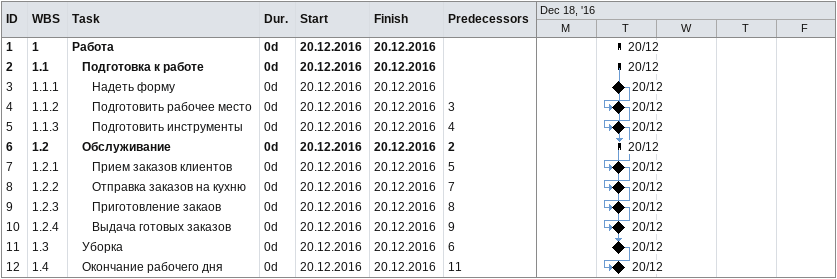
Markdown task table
| ID | WBS | Task | Duration | Start | Finish | Predecessors |
|---|---|---|---|---|---|---|
| 1 | 1 | **Работа** | 0d | 2016-12-20 | 2016-12-20 |  |
| 2 | 1.1 | **Подготовка к работе** | 0d | 2016-12-20 | 2016-12-20 |  |
| 3 | 1.1.1 | Надеть форму | 0d | 2016-12-20 | 2016-12-20 |  |
| 4 | 1.1.2 | Подготовить рабочее место | 0d | 2016-12-20 | 2016-12-20 | 3 |
| 5 | 1.1.3 | Подготовить инструменты | 0d | 2016-12-20 | 2016-12-20 | 4 |
| 6 | 1.2 | **Обслуживание** | 0d | 2016-12-20 | 2016-12-20 | 2 |
| 7 | 1.2.1 | Прием заказов клиентов | 0d | 2016-12-20 | 2016-12-20 | 5 |
| 8 | 1.2.2 | Отправка заказов на кухню | 0d | 2016-12-20 | 2016-12-20 | 7 |
| 9 | 1.2.3 | Приготовление закаов | 0d | 2016-12-20 | 2016-12-20 | 8 |
| 10 | 1.2.4 | Выдача готовых заказов | 0d | 2016-12-20 | 2016-12-20 | 9 |
| 11 | 1.3 | Уборка | 0d | 2016-12-20 | 2016-12-20 | 6 |
| 12 | 1.4 | Окончание рабочего дня | 0d | 2016-12-20 | 2016-12-20 | 11 |
